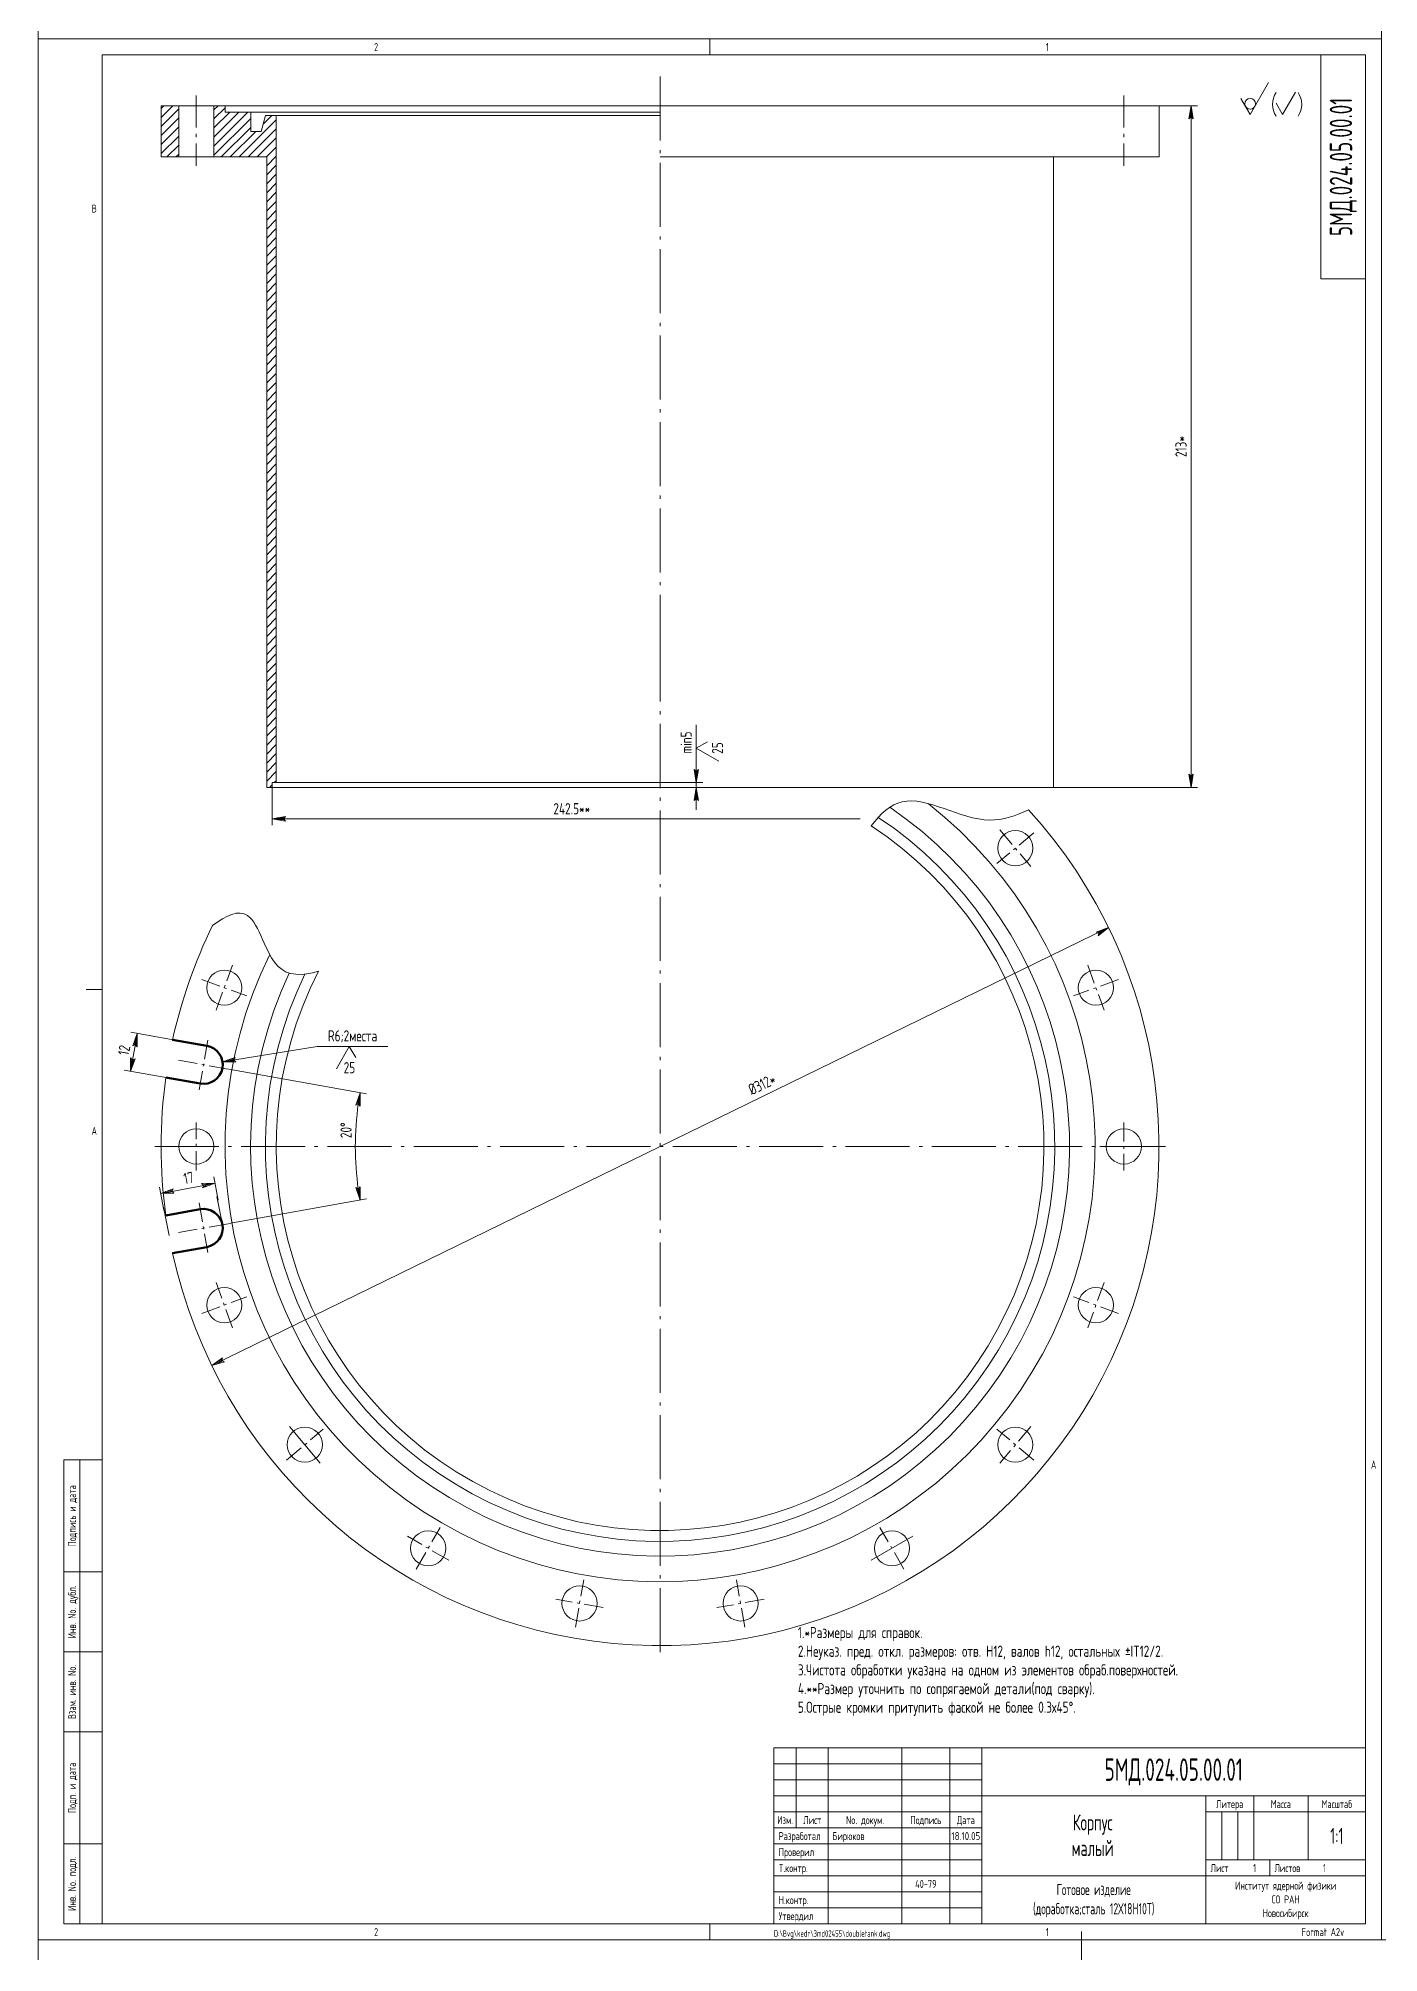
# Model space of a CAD drawing. Extents: x -414 to 4851, y -2165 to 1761.
# Drawn here: x 64 to 483, y -179 to 419 of the extents above; entities that cross this region are included whole.
import ezdxf
from ezdxf.enums import TextEntityAlignment as Align

# ---------------------------------------------------------------- set-up
doc = ezdxf.new("R2010")
doc.units = 0
for name, pattern in [('S-P10', [15, 10, -2, 1, -2]), ('S-P20', [27, 20, -3, 1, -3]), ('S-P6', [9.8, 6, -1.5, 0.8, -1.5])]:
    doc.linetypes.add(name, pattern=pattern)
for name, color, linetype, lineweight in [('1', 9, 'CONTINUOUS', 20), ('2', 2, 'CONTINUOUS', 50), ('DIM', 4, 'CONTINUOUS', 20), ('HATCH', 5, 'CONTINUOUS', 20), ('TR', 3, 'CONTINUOUS', 20)]:
    doc.layers.add(name, color=color, linetype=linetype, lineweight=lineweight)
doc.styles.add('SIMPLEX', font='simplex.shx', dxfattribs={"width": 0.7})
pattern_1 = [(45, (-530.1103, 194.6528), (-1.4142136, 1.4142136), [])]

# ---------------------------------------------------------------- blocks, each defined once
blk = doc.blocks.new('SHTAMP1')
at = {"layer": 'DIM', "color": 2}
for p, q in [((-185, 55), (0, 55)), ((-185, 55), (-185, 0)), ((-178, 55), (-178, 30)), ((-168, 55), (-168, 0)), ((-145, 55), (-145, 0)), ((-130, 55), (-130, 0)), ((-120, 55), (-120, 0)), ((-120, 40), (0, 40)), ((-50, 40), (-50, 0)), ((-35, 40), (-35, 20)), ((-18, 40), (-18, 20)), ((-185, 35), (-120, 35)), ((-185, 30), (-120, 30)), ((-50, 35), (0, 35)), ((-50, 20), (0, 20)), ((-30, 20), (-30, 15)), ((-120, 15), (0, 15))]:
    blk.add_line(p, q, dxfattribs=at)
at = {"layer": 'DIM'}
for p, q in [((-185, 50), (-120, 50)), ((-185, 45), (-120, 45)), ((-185, 40), (-120, 40)), ((-45, 35), (-45, 20)), ((-40, 35), (-40, 20)), ((-185, 25), (-120, 25)), ((-185, 20), (-120, 20)), ((-185, 15), (-120, 15)), ((-185, 10), (-120, 10)), ((-185, 5), (-120, 5))]:
    blk.add_line(p, q, dxfattribs=at)
at = {"layer": 'DIM', "style": 'SIMPLEX', "width": 0.6}
blk.add_text('1', height=2.5, dxfattribs=at).set_placement((-35.18, 16.2))
at = {"layer": 'DIM', "style": 'SIMPLEX', "width": 0.6, "flags": 8}
blk.add_attdef('ОБОЗНАЧЕНИЕ2', text='', height=7, dxfattribs=at).set_placement((-117, 60), align=Align.MIDDLE)
at = {"layer": 'DIM', "style": 'SIMPLEX', "width": 0.6}
for tag, height, p in [('ОБОЗНАЧЕНИЕ', 7, (-60, 47.5)), ('МАСШТАБ', 5, (-9, 27.5))]:
    blk.add_attdef(tag, text='', height=height, dxfattribs=at).set_placement(p, align=Align.MIDDLE)
at = {"layer": 'DIM', "style": 'SIMPLEX', "width": 0.910843}
blk.add_attdef('ДАТА', text='', height=2.5, dxfattribs=at).set_placement((-129.5, 26.2), (-120.5, 26.2), align=Align.FIT)
at = {"layer": 'DIM', "style": 'SIMPLEX', "width": 0.6}
for tag, p in [('ЛИСТОВ', (-13.32, 16.2)), ('FORMAT', (-20, -3.8))]:
    blk.add_attdef(tag, p, '', height=2.5, dxfattribs=at)
blk.add_attdef('ТЕЛЕФОН', text='', height=2.5, dxfattribs=at).set_placement((-137.5, 12.5), align=Align.MIDDLE_CENTER)
at = {"layer": 'TR', "style": 'SIMPLEX', "width": 0.7}
for s, p in [('Литера', (-42.5, 36.2)), ('Масса', (-26.5, 36.2)), ('Масштаб', (-9, 36.2)), ('Изм.', (-181.5, 31.2)), ('Лист', (-173, 31.2)), ('No. докум.', (-156.5, 31.2)), ('Подпись', (-137.5, 31.2)), ('Дата', (-125, 31.2)), ('Институт ядерной физики', (-25, 10.7)), ('СО РАН', (-25, 6.42)), ('Новосибирск', (-25, 2.13))]:
    blk.add_text(s, height=2.5, dxfattribs=at).set_placement(p, align=Align.CENTER)
at = {"layer": 'TR', "style": 'SIMPLEX'}
for s, width, p in [('Разработал', 0.6, (-183.5, 26.2)), ('T.контр.', 0.7, (-183.5, 16.2)), ('Проверил', 0.7, (-183.5, 21.2)), ('Лист', 0.7, (-48.5, 16.2)), ('Листов', 0.7, (-28.5, 16.2)), ('Н.контр.', 0.7, (-183.5, 6.2)), ('Утвердил', 0.7, (-183.5, 1.2))]:
    blk.add_text(s, height=2.5, dxfattribs=dict(at, width=width)).set_placement(p)
at = {"layer": 'TR', "style": 'SIMPLEX', "width": 0.6}
for tag, height, p in [('НАИМЕНОВАНИЕ', 5, (-85.35, 29.2)), ('НАИМЕНОВАНИЕ2', 5, (-85.35, 21.2)), ('МАТЕРИАЛ', 3.5, (-85, 9)), ('СОРТАМЕНТ', 3.5, (-85, 3))]:
    blk.add_attdef(tag, text='', height=height, dxfattribs=at).set_placement(p, align=Align.CENTER)
for tag, p, height in [('РАЗРАБОТАЛ', (-166.7, 26.2), 2.5), ('ПРОВЕРИЛ', (-166.7, 21.2), 2.5), ('НОРМОКОНТРОЛЬ', (-166.7, 6.2), 2.5), ('УТВЕРДИЛ', (-166.7, 1.2), 2.5), ('ФАЙЛ', (-185, -4), 2)]:
    blk.add_attdef(tag, p, '', height=height, dxfattribs=at)
blk = doc.blocks.new('LEADR')
at = {"layer": 'DIM'}
for p, q in [((-1.17, 0.2), (0, 0)), ((-1, 0), (-1.17, 0.2)), ((0, 0), (-1.17, -0.2)), ((-0.44, 0.07), (-1.06, 0.07)), ((0, 0), (-1, 0)), ((-1.17, -0.2), (-1, 0)), ((-0.44, -0.08), (-1.06, -0.08))]:
    blk.add_line(p, q, dxfattribs=at)

msp = doc.modelspace()

# ---------------------------------------------------------------- hatches: boundary and pattern name
at = {"layer": '1'}
h = msp.add_hatch(dxfattribs=at)
h.set_pattern_fill('U', color=256, scale=2, angle=45, style=0, pattern_type=0)
h.set_pattern_definition(pattern_1)
h.paths.add_polyline_path([(108.2, 398.36), (102.7, 398.36), (102.7, 382.36), (108.2, 382.36)])
at = {"layer": 'HATCH'}
h = msp.add_hatch(dxfattribs=at)
h.set_pattern_fill('U', color=256, scale=2, angle=45, style=0, pattern_type=0)
h.set_pattern_definition(pattern_1)
h.paths.add_polyline_path([(135.7, 382.36), (135.7, 185.36), (137.45, 185.36), (137.45, 186.86), (138.7, 186.86), (138.7, 395.36), (135.3, 395.36), (133.96, 390.36), (130.7, 390.36), (130.7, 396.36), (122.7, 396.36), (122.7, 398.36), (119.2, 398.36), (119.2, 382.36)])

# ---------------------------------------------------------------- linework, layer by layer
at = {"layer": '1', "linetype": 'S-P20'}
for p, q in [((258.7, 407.53), (258.7, 384.92)), ((258.7, 407.53), (258.7, 216.09)), ((258.7, -84.82), (258.7, 231.18)), ((100.7, 73.18), (416.7, 73.18)), ((390.45, -172.13), (390.45, -372.29))]:
    msp.add_line(p, q, dxfattribs=at)
at = {"layer": '1', "linetype": 'S-P10'}
for p, q in [((113.7, 401.54), (113.7, 379.54)), ((403.7, 401.54), (403.7, 379.54))]:
    msp.add_line(p, q, dxfattribs=at)
at = {"layer": '1'}
for p, q in [((258.7, 398.36), (102.7, 398.36)), ((102.7, 398.36), (102.7, 382.36)), ((108.2, 398.36), (108.2, 382.36)), ((119.2, 382.36), (119.2, 398.36)), ((122.7, 398.36), (122.7, 396.36)), ((258.7, 396.36), (122.7, 396.36)), ((130.7, 396.36), (130.7, 390.36)), ((135.3, 395.36), (133.96, 390.36)), ((258.7, 395.36), (135.3, 395.36)), ((138.7, 395.36), (138.7, 186.86)), ((258.7, 398.36), (414.7, 398.36)), ((414.7, 398.36), (414.7, 382.36)), ((133.96, 390.36), (130.7, 390.36)), ((135.7, 382.36), (102.7, 382.36)), ((135.7, 382.36), (135.7, 185.36)), ((258.7, 382.36), (414.7, 382.36)), ((381.7, 382.36), (381.7, 185.36)), ((258.7, 185.36), (135.7, 185.36)), ((258.7, 185.36), (258.82, 185.36)), ((259.69, 185.36), (381.7, 185.36)), ((152.44, -25.77), (142.8, -14.28)), ((337.69, -48.64), (324.7, -56.14))]:
    msp.add_line(p, q, dxfattribs=at)
at = {"layer": '1', "color": 2}
for q in [(137.45, 185.36), (258.7, 186.86)]:
    msp.add_line((137.45, 186.86), q, dxfattribs=at)
at = {"layer": '1', "linetype": 'S-P6'}
for p, q in [((375.52, 171.21), (364.03, 161.57)), ((364.95, 172.13), (374.6, 160.64)), ((119.88, 115.73), (125.01, 129.82)), ((392.39, 129.82), (397.52, 115.73)), ((115.39, 125.34), (129.49, 120.21)), ((402, 125.34), (387.91, 120.21)), ((114.55, 90.83), (117.37, 106.58)), ((108.09, 100.11), (123.84, 97.3)), ((113.7, 65.68), (113.7, 80.68)), ((403.7, 80.68), (403.7, 65.68)), ((411.2, 73.18), (396.2, 73.18)), ((114.55, 55.54), (117.37, 39.79)), ((108.09, 46.25), (123.84, 49.07)), ((125.01, 16.54), (119.88, 30.64)), ((397.52, 30.64), (392.39, 16.54)), ((115.39, 21.02), (129.49, 26.16)), ((402, 21.02), (387.91, 26.16)), ((141.88, -24.84), (153.37, -15.2)), ((375.52, -24.84), (364.03, -15.2)), ((374.6, -14.28), (364.95, -25.77)), ((182.45, -58.89), (189.95, -45.9)), ((334.95, -58.89), (327.45, -45.9)), ((192.69, -56.14), (179.7, -48.64)), ((232.22, -77), (234.82, -62.23)), ((285.18, -77), (282.57, -62.23)), ((240.9, -70.92), (226.13, -68.31)), ((291.26, -68.31), (276.49, -70.92))]:
    msp.add_line(p, q, dxfattribs=at)
at = {"layer": '1'}
for centre in [(369.77, 166.39), (122.44, 122.78), (394.95, 122.78), (113.7, 73.18), (403.7, 73.18), (122.44, 23.59), (394.95, 23.59), (147.62, -20.02), (369.77, -20.02), (186.2, -52.39), (331.2, -52.39), (233.52, -69.61), (283.88, -69.61)]:
    msp.add_circle(centre, 5.5, dxfattribs=at)
for radius, start, end in [(136, 153.8299, 51.97489), (156, 192.342, 42.39539), (128, 154.96043, 55.87901), (123.4, 154.13263, 56.43549), (120, 152.85847, 56.60875), (156, 153.74826, 167.658), (156, 172.06646, 187.93354)]:
    msp.add_arc((258.7, 73.18), radius, start, end, dxfattribs=at)
for points, knots in [([(324.74, 173.37), (327.6, 177.15), (337.24, 186.12), (357.14, 171.98), (369.96, 176.51), (373.91, 178.36)], [10.101248, 10.101248, 10.101248, 10.101248, 23.378675, 51.300671, 64.016462, 64.016462, 64.016462, 64.016462]), ([(118.79, 142.18), (123.09, 145.47), (132.15, 149.62), (136.62, 126.22), (146.85, 126.43), (151.91, 127.93)], [9.560694, 9.560694, 9.560694, 9.560694, 23.331886, 41.852597, 56.198583, 56.198583, 56.198583, 56.198583])]:
    msp.add_open_spline(points, degree=3, knots=knots, dxfattribs=at)
at = {"layer": '2'}
for p, q in [((106.3, 106.53), (117.02, 104.61)), ((104.19, 94.71), (114.91, 92.8)), ((104.19, 94.71), (114.91, 92.8)), ((104.19, 51.65), (114.91, 53.57)), ((106.3, 39.84), (117.02, 41.75))]:
    msp.add_line(p, q, dxfattribs=at)
for centre, start, end in [((115.96, 98.71), 259.86223, 79.86223), ((115.96, 47.66), 280.13777, 100.13777)]:
    msp.add_arc(centre, 6, start, end, dxfattribs=at)
at = {"layer": 'DIM'}
for p, q in [((274.29, 414.24), (274.29, 419.24)), ((414.7, 398.36), (426.71, 398.36)), ((424.71, 188.86), (424.71, 394.86)), ((270.02, 190.36), (270.02, 204.94)), ((258.7, 186.86), (272.02, 186.86)), ((270.02, 185.36), (270.02, 186.86)), ((137.45, 185.36), (137.45, 173.56)), ((258.7, 185.36), (272.02, 185.36)), ((270.02, 181.86), (270.02, 178.36)), ((381.7, 185.36), (426.71, 185.36)), ((140.95, 175.56), (321.24, 175.56)), ((398.87, 141.64), (118.52, 4.73)), ((84.29, 122.24), (79.29, 122.24)), ((111.64, 105.58), (93.28, 108.85)), ((93.77, 100.12), (94.68, 105.28)), ((121.89, 99.65), (151.5, 104.44)), ((151.5, 104.44), (173.62, 104.44)), ((109.55, 93.76), (91.18, 97.02)), ((123.84, 97.3), (166.88, 89.6)), ((103.54, 53.28), (102.2, 60.48)), ((106.01, 59.15), (116.08, 61.02)), ((120.49, 56.43), (119.16, 63.63)), ((103.43, 54.2), (105.2, 45.37)), ((120.1, 57.54), (121.87, 48.72)), ((123.84, 49.07), (166.88, 56.76)), ((274.29, -169.76), (274.29, -174.76))]:
    msp.add_line(p, q, dxfattribs=at)
at = {"layer": 'DIM', "color": 2}
for p, q in [((72.29, -169.76), (72.29, -24.76)), ((84.29, -24.76), (72.29, -24.76)), ((77.29, -169.76), (77.29, -24.76)), ((84.29, -59.76), (72.29, -59.76)), ((84.29, -84.76), (72.29, -84.76)), ((84.29, -109.76), (72.29, -109.76)), ((84.29, -144.76), (72.29, -144.76)), ((84.29, -169.76), (72.29, -169.76))]:
    msp.add_line(p, q, dxfattribs=at)
at = {"layer": 'DIM'}
for points in [[(64.29, 419.24), (64.29, 716.24), (484.29, 716.24), (484.29, 419.24)], [(64.29, -174.76), (64.29, 419.24), (484.29, 419.24), (484.29, -174.76)], [(64.29, -174.76), (905.29, -174.76), (905.29, -768.76), (64.29, -768.76)]]:
    msp.add_lwpolyline(points, close=True, dxfattribs=at)
at = {"layer": 'DIM', "color": 2}
msp.add_lwpolyline([(84.29, -169.76), (84.29, 414.24), (479.29, 414.24), (479.29, -169.76)], close=True, dxfattribs=at)
msp.add_lwpolyline([(465.29, 414.24), (465.29, 344.24), (479.29, 344.24)], dxfattribs=at)
at = {"layer": 'DIM', "flags": 128}
for points in [[(440.3, 400.64), (443.19, 395.64), (448.96, 405.64)], [(451.32, 399.14), (453.34, 395.64), (457.38, 402.64)], [(273.52, 199.63), (270.02, 197.61), (277.02, 193.57)], [(163.54, 100.94), (161.52, 104.44), (157.48, 97.44)]]:
    msp.add_lwpolyline(points, dxfattribs=at)
at = {"layer": 'DIM'}
msp.add_circle((443.19, 398.98), 1.67, dxfattribs=at)
for centre, radius, start, end in [((456.84, 398.79), 6.65, 146, 214), ((452.64, 398.79), 6.65, 326, 34), ((258.76, 73.18), 95.34, 171.97026, 188.02974)]:
    msp.add_arc(centre, radius, start, end, dxfattribs=at)

# ---------------------------------------------------------------- block references
ref = msp.add_blockref('SHTAMP1', (479.29, -169.76), dxfattribs=at)
ref.add_attrib('ФАЙЛ', 'D:\\Bvg\\kedr\\3md02455\\doubletank.dwg', (294.29, -173.76), dxfattribs={"layer": 'TR', "height": 2, "style": 'SIMPLEX', "width": 0.6})
ref.add_attrib('РАЗРАБОТАЛ', 'Бирюков', (312.59, -143.56), dxfattribs={"layer": 'TR', "height": 2.5, "style": 'SIMPLEX', "width": 0.6})
ref.add_attrib('ТЕЛЕФОН', '40-79', dxfattribs={"height": 2.5, "style": 'SIMPLEX', "width": 0.6}).set_placement((341.79, -157.26), align=Align.MIDDLE_CENTER)
ref.add_attrib('ДАТА', '18.10.05', dxfattribs={"height": 2.5, "style": 'SIMPLEX', "width": 0.6}).set_placement((349.79, -143.56), (358.79, -143.56), align=Align.FIT)
ref.add_attrib('ОБОЗНАЧЕНИЕ', '5МД.024.05.00.01', dxfattribs={"height": 7, "style": 'SIMPLEX', "width": 0.6}).set_placement((419.29, -122.26), align=Align.MIDDLE)
ref.add_attrib('МАСШТАБ', '1:1', dxfattribs={"height": 5, "style": 'SIMPLEX', "width": 0.6}).set_placement((470.29, -142.26), align=Align.MIDDLE)
ref.add_attrib('НАИМЕНОВАНИЕ', 'Корпус', dxfattribs={"layer": 'TR', "height": 5, "style": 'SIMPLEX', "width": 0.6}).set_placement((393.94, -140.56), align=Align.CENTER)
ref.add_attrib('НАИМЕНОВАНИЕ2', 'малый', dxfattribs={"layer": 'TR', "height": 5, "style": 'SIMPLEX', "width": 0.6}).set_placement((393.94, -148.56), align=Align.CENTER)
ref.add_attrib('МАТЕРИАЛ', 'Готовое изделие', dxfattribs={"layer": 'TR', "height": 3.5, "style": 'SIMPLEX', "width": 0.6}).set_placement((394.29, -160.76), align=Align.CENTER)
ref.add_attrib('СОРТАМЕНТ', '(доработка;сталь 12Х18Н10Т)', dxfattribs={"layer": 'TR', "height": 3.5, "style": 'SIMPLEX', "width": 0.6}).set_placement((394.29, -166.76), align=Align.CENTER)
ref.add_attrib('ЛИСТОВ', '1', (465.96, -153.56), dxfattribs={"height": 2.5, "style": 'SIMPLEX', "width": 0.6})
ref.add_attrib('FORMAT', 'Format A2v', (459.29, -173.56), dxfattribs={"height": 2.5, "style": 'SIMPLEX', "width": 0.6})
ref.add_attrib('ОБОЗНАЧЕНИЕ2', '5МД.024.05.00.01', dxfattribs={"height": 7, "rotation": 90, "style": 'SIMPLEX', "width": 0.6, "flags": 8}).set_placement((472.29, 379.24), align=Align.MIDDLE)
at = {"layer": 'DIM', "xscale": 3.5, "yscale": 3.5, "zscale": 3.5}
for p, rotation in [((424.71, 398.36), 90), ((270.02, 186.86), 270), ((424.71, 185.36), 270), ((270.02, 185.36), 90), ((137.45, 175.56), 180), ((398.87, 141.64), 30.90220612295234), ((95.25, 108.49), 79.91051560235398), ((93.15, 96.67), 259.910515602354), ((121.89, 99.65), 189.1900599771872), ((164.91, 89.96), 80.91846279761248), ((102.57, 58.52), 190.517609930169), ((119.52, 61.66), 10.51760993016902), ((164.91, 56.41), 279.081537202388), ((118.52, 4.73), 206.0293444407499)]:
    msp.add_blockref('LEADR', p, dxfattribs=dict(at, rotation=rotation))

# ---------------------------------------------------------------- texts
at = {"layer": 'DIM', "style": 'SIMPLEX', "width": 0.7}
for s, p in [('2', (169.29, 415.44)), ('1', (379.29, 415.44)), ('2', (169.29, -173.56)), ('1', (379.29, -173.56))]:
    msp.add_text(s, height=2.5, dxfattribs=at).set_placement(p)
for s, p in [('B', (81.79, 366.23)), ('A', (81.79, 78.04)), ('A', (481.79, -26.26)), ('A', (481.79, -26.26))]:
    msp.add_text(s, height=2.5, dxfattribs=at).set_placement(p, align=Align.MIDDLE)
for s, rotation, p in [('25', 90, (278.42, 195.86)), ('25', 360, (159.77, 96.04)), ('20°', 89.9, (162.26, 75.77))]:
    msp.add_text(s, height=3.5, rotation=rotation, dxfattribs=at).set_placement(p)
msp.add_text('R6;2места', height=3.5, dxfattribs=at).set_placement((162.56, 105.98), align=Align.CENTER)
for s, height, rotation, p in [('%%c312*', 3.5, 26.02934, (291.32, 91.03)), ('Подпись и дата', 2.5, 90, (76.09, -42.26)), ('Инв. No. дубл.', 2.5, 90, (76.09, -72.26)), ('Взам. инв. No.', 2.5, 90, (76.09, -97.26)), ('Подп. и дата', 2.5, 90, (76.09, -127.26)), ('Инв. No. подл.', 2.5, 90, (76.09, -157.26))]:
    msp.add_text(s, height=height, rotation=rotation, dxfattribs=at).set_placement(p, align=Align.CENTER)
at = {"layer": 'DIM', "char_height": 3.5, "attachment_point": 5, "style": 'SIMPLEX'}
for s, insert, rotation in [('213*', (421.56, 291.86), 90), ('\\A1;min5', (266.87, 199.4), 90), ('\\A1;12', (91.12, 103.25), 79.91052), (' 17', (110.47, 63.19), 10.5)]:
    msp.add_mtext(s, dxfattribs=dict(at, insert=insert, rotation=rotation))
at = {"layer": 'DIM', "insert": (231.09, 178.71), "char_height": 3.5, "attachment_point": 5, "style": 'SIMPLEX'}
msp.add_mtext('\\A1;242.5**', dxfattribs=at)
at = {"layer": 'TR', "insert": (301.79, -104.76), "char_height": 3.5, "width": 170, "attachment_point": 7, "style": 'SIMPLEX'}
msp.add_mtext('\\fSimplex|b0|i0|c204|p2;1.*Размеры для справок.\\P2.Неуказ. пред. откл. размеров: отв. H12, валов h12, остальных ±IT12/2.\\P3.Чистота обработки указана на одном из элементов обраб.поверхностей.\\P4.**Размер уточнить по сопрягаемой детали(под сварку).\\P5.Острые кромки притупить фаской не более 0.3х45%%d.', dxfattribs=at)

doc.saveas('drawing.dxf')
